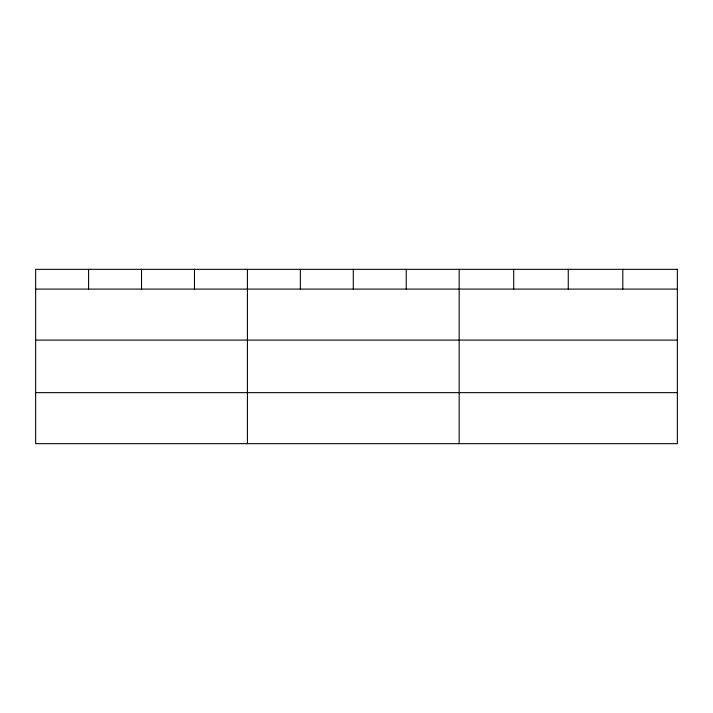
<?xml version="1.0" encoding="UTF-8"?>
<svg xmlns="http://www.w3.org/2000/svg" width="713" height="713" viewBox="0 0 713 713"><rect width="100%" height="100%" fill="white"/><g stroke="black" fill="none" stroke-linecap="round" stroke-linejoin="round"><path stroke-width="1.07" d="M35.65 289.095L677.35 289.095M35.65 340.101L677.35 340.101M35.65 392.649L677.35 392.649M622.805 269.336L622.805 289.095M568.261 269.336L568.261 289.095M513.716 269.336L513.716 289.095M459.172 269.336L459.172 443.664M406.232 269.336L406.232 289.095M353.291 269.336L353.291 289.095M300.351 269.336L300.351 289.095M247.411 269.336L247.411 443.664M194.471 269.336L194.471 289.095M141.531 269.336L141.531 289.095M88.59 269.336L88.59 289.095M677.35 269.336L35.65 269.336L35.65 443.664L677.35 443.664L677.35 269.336"/></g></svg>
